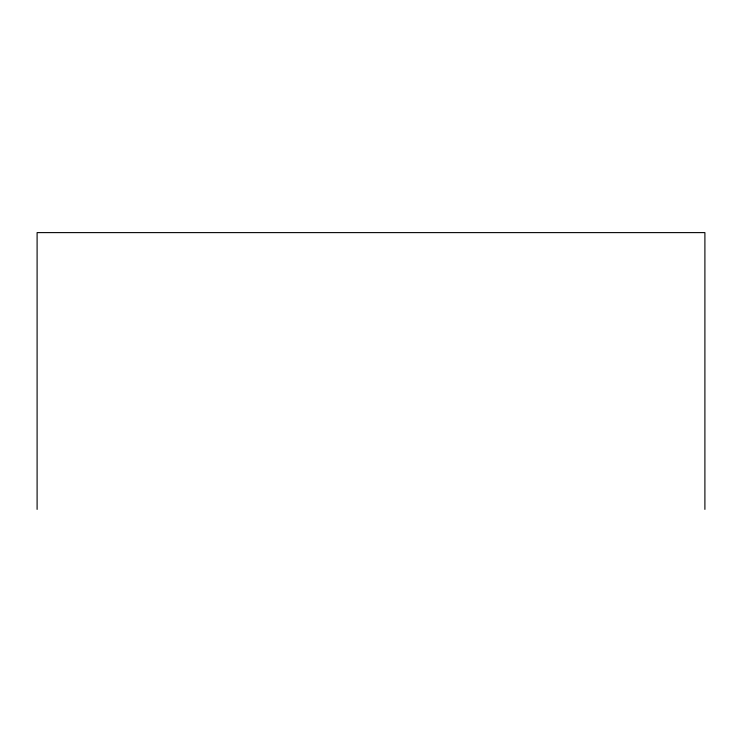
<?xml version="1.0" encoding="UTF-8"?>
<svg xmlns="http://www.w3.org/2000/svg" width="742" height="742" viewBox="0 0 742 742"><rect width="100%" height="100%" fill="white"/><g stroke="black" fill="none" stroke-linecap="round" stroke-linejoin="round"><path stroke-width="1.11" d="M704.9 509.392L704.9 232.608L37.1 232.608L37.1 509.392"/></g></svg>
